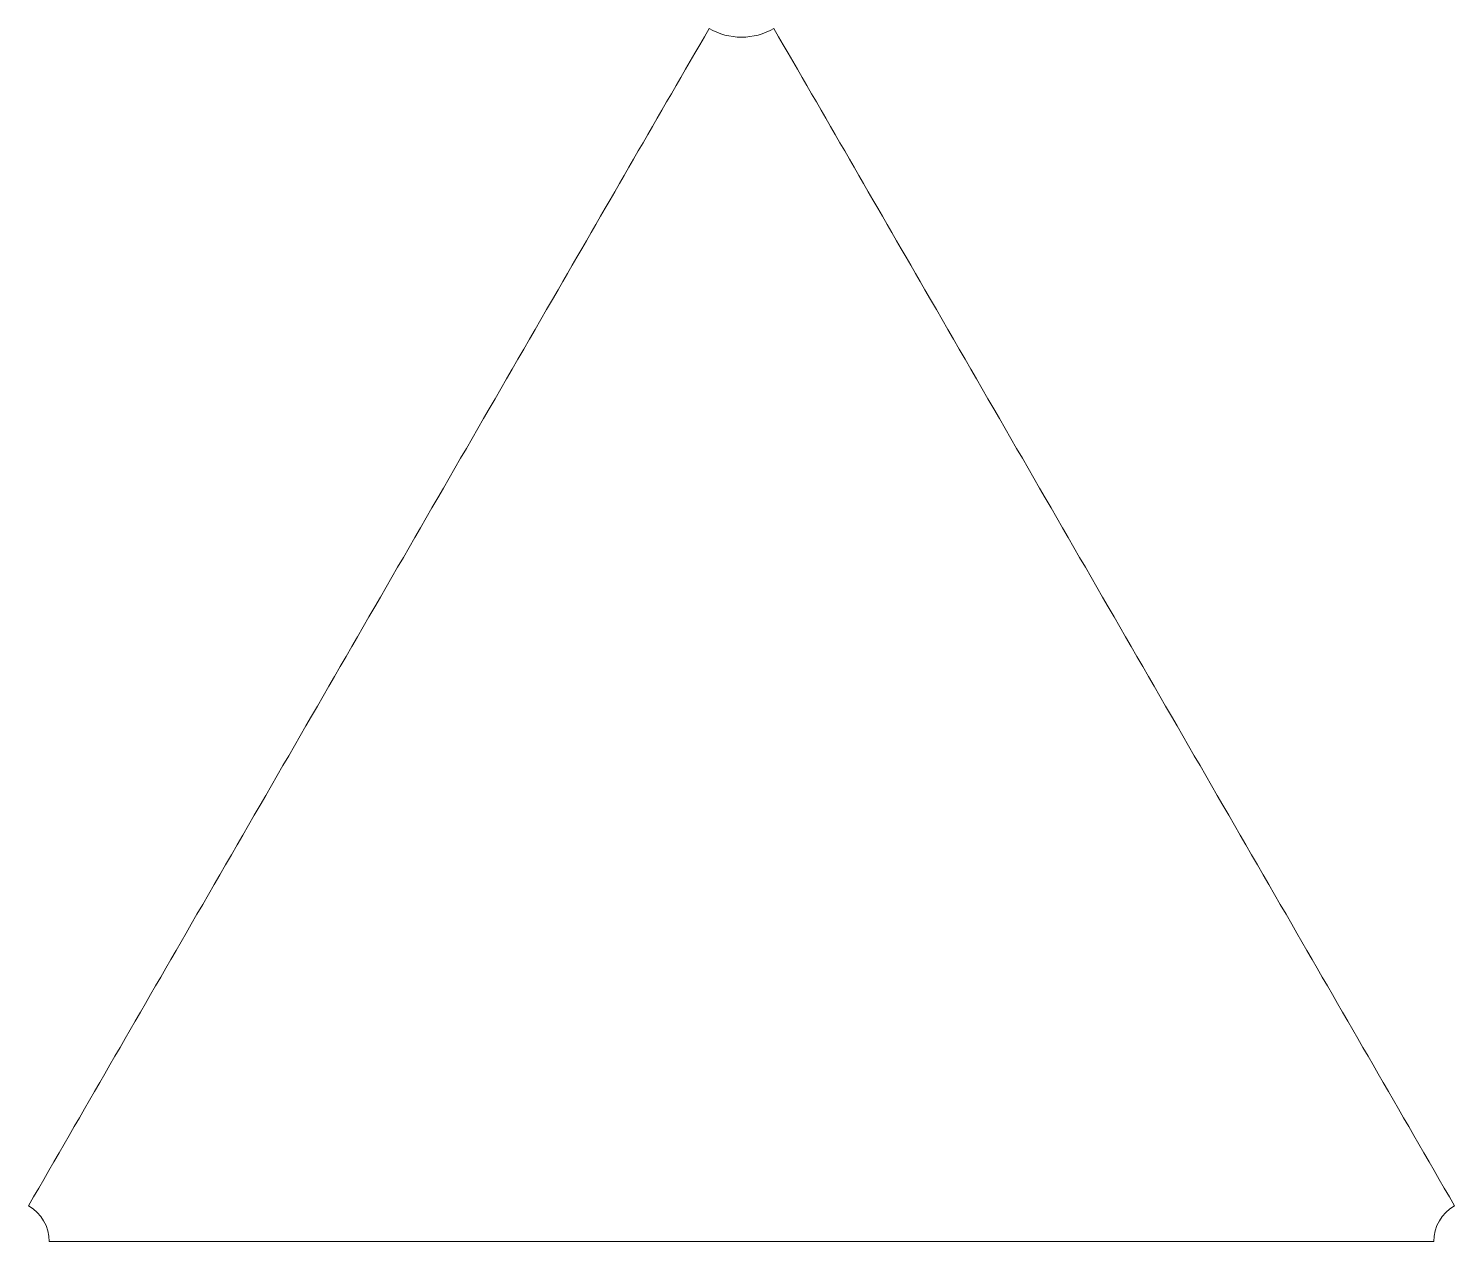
# Model space of a CAD drawing. Header units: millimetres. Extents: x -2.74 to 2.74, y 0 to 4.66.
import ezdxf

# ---------------------------------------------------------------- set-up
doc = ezdxf.new("R2010")
doc.units = ezdxf.units.MM

msp = doc.modelspace()

# ---------------------------------------------------------------- linework, layer by layer
at = {"color": 7, "linetype": 'Continuous', "lineweight": 15}
msp.add_line((2.6613, 0), (-2.6613, 0), dxfattribs=at)
for centre, radius, start, end in [((0, 4.8801), 0.2489, 239.9777, 300.0223), ((-2.82, 0), 0.1588, 0, 59.9777), ((2.82, 0), 0.1588, 120.0223, 180)]:
    msp.add_arc(centre, radius, start, end, dxfattribs=at)
for points, knots in [([(-2.7406, 0.1375), (-2.5321, 0.4983), (-2.0886, 1.2658), (-1.41, 2.44), (-0.7465, 3.5882), (-0.318, 4.3297), (-0.1245, 4.6645)], [0.6761369, 0.6761369, 0.6761369, 0.6761369, 0.750063, 0.8333754, 0.9166877, 0.9852824, 0.9852824, 0.9852824, 0.9852824]), ([(0.1245, 4.6645), (0.318, 4.3297), (0.7465, 3.5882), (1.41, 2.44), (2.0886, 1.2658), (2.5321, 0.4983), (2.7406, 0.1375)], [0.0147176, 0.0147176, 0.0147176, 0.0147176, 0.0833123, 0.1666246, 0.249937, 0.3238631, 0.3238631, 0.3238631, 0.3238631])]:
    msp.add_open_spline(points, degree=3, knots=knots, dxfattribs=at)

doc.saveas('drawing.dxf')
